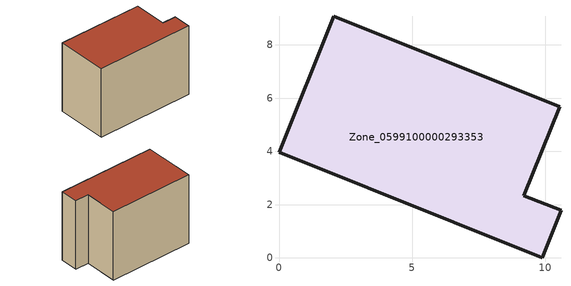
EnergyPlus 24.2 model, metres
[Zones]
Zone_0599100000293353
 floor ground (C_G): 0,3.96 2.05,9.08 10.54,5.68 9.2,2.34 10.59,1.78 9.88,0 z0.36
 wall outside (C_F): 2.05,9.08 0,3.96 9.88,0 10.59,1.78 9.2,2.34 10.54,5.68 2.05,9.08 z0.36:8.06
 roof outside (C_R): 0,3.96 9.88,0 10.59,1.78 9.2,2.34 10.54,5.68 2.05,9.08 z8.06
[BUILDING]
Pand.0599100000293353: North Axis=0; Terrain=City; Loads Convergence Tolerance Value=0.04; Temperature Convergence Tolerance Value=0.4; Solar Distribution=FullExterior; Maximum Number of Warmup Days=25; Minimum Number of Warmup Days=1
[Site:Location]
Rotterdam.The.Hague.AP_ZH_NLD Design_Conditions: Latitude=51.96; Longitude=4.45; Time Zone=1; Elevation=-4.5
[SITE:GROUNDTEMPERATURE:BUILDINGSURFACE]
18, 18, 18, 18, 18, 18, 18, 18, 18, 18, 18, 18
[MATERIAL] Thermal Absorptance=0.9; Solar Absorptance=0.7; Visible Absorptance=0.7
Name | Roughness | Thickness | Conductivity | Density | Specific Heat
G.TI.1975-1991 | MediumSmooth | 0.15 | 0.288461 | 540 | 1210
F.TI.1975-1991 | Rough | 0.3 | 0.230769 | 1920 | 840
R.TI.1975-1991 | MediumRough | 0.2 | 0.153846 | 1500 | 1000
[CONSTRUCTION]
C_G: G.TI.1975-1991
C_F: F.TI.1975-1991
C_R: R.TI.1975-1991
[ZONE]
Zone_0599100000293353: Type=1; Multiplier=1; Ceiling Height=Autocalculate; Volume=Autocalculate; Floor Area=autocalculate; Part of Total Floor Area=Yes
[ZONEINFILTRATION:DESIGNFLOWRATE]
Infil_Zone_0599100000293353: Zone or ZoneList or Space or SpaceList=Zone_0599100000293353; Schedule=AlwaysOn; Design Flow Rate Calculation Method=Flow/Area; Flow Rate per Floor Area=0.003; Constant Term Coefficient=1; Temperature Term Coefficient=0; Velocity Term Coefficient=0; Velocity Squared Term Coefficient=0
[HVACTEMPLATE:ZONE:IDEALLOADSAIRSYSTEM]
Zone_0599100000293353: Maximum Heating Supply Air Temperature=50; Minimum Cooling Supply Air Temperature=13; Maximum Heating Supply Air Humidity Ratio=0.0156; Minimum Cooling Supply Air Humidity Ratio=0.0077; Heating Limit=NoLimit; Cooling Limit=NoLimit; Dehumidification Control Type=ConstantSensibleHeatRatio; Cooling Sensible Heat Ratio=0.7; Dehumidification Setpoint=60; Humidification Control Type=None; Humidification Setpoint=30; Outdoor Air Method=None; Outdoor Air Flow Rate per Person=0.00944; Outdoor Air Flow Rate per Zone Floor Area=0; Outdoor Air Flow Rate per Zone=0; Demand Controlled Ventilation Type=None; Outdoor Air Economizer Type=NoEconomizer; Heat Recovery Type=None; Sensible Heat Recovery Effectiveness=0.7; Latent Heat Recovery Effectiveness=0.65
[ZONECONTROL:THERMOSTAT]
ThermostatControl_Zone_0599100000293353: Zone or ZoneList=Zone_0599100000293353; Control Type Schedule=DualSetpointControlType; Control 1=Thermostat_Zone_0599100000293353; Temperature Difference Between Cutout And Setpoint=0
[THERMOSTATSETPOINT:DUALSETPOINT]
Thermostat_Zone_0599100000293353: Heating Setpoint Temperature Schedule=HeatingSetpoint_Zone_0599100000293353; Cooling Setpoint Temperature Schedule=CoolingSetpoint_Zone_0599100000293353
[SCHEDULE:COMPACT]
HeatingSetpoint_Zone_0599100000293353: Through: 12/31, For: AllDays, Until: 24:00, 21
CoolingSetpoint_Zone_0599100000293353: Through: 12/31, For: AllDays, Until: 24:00, 24
DualSetpointControlType: Through: 12/31, For: AllDays, Until: 24:00, 4
AlwaysOn: Through: 12/31, For: AllDays, Until: 24:00, 1
